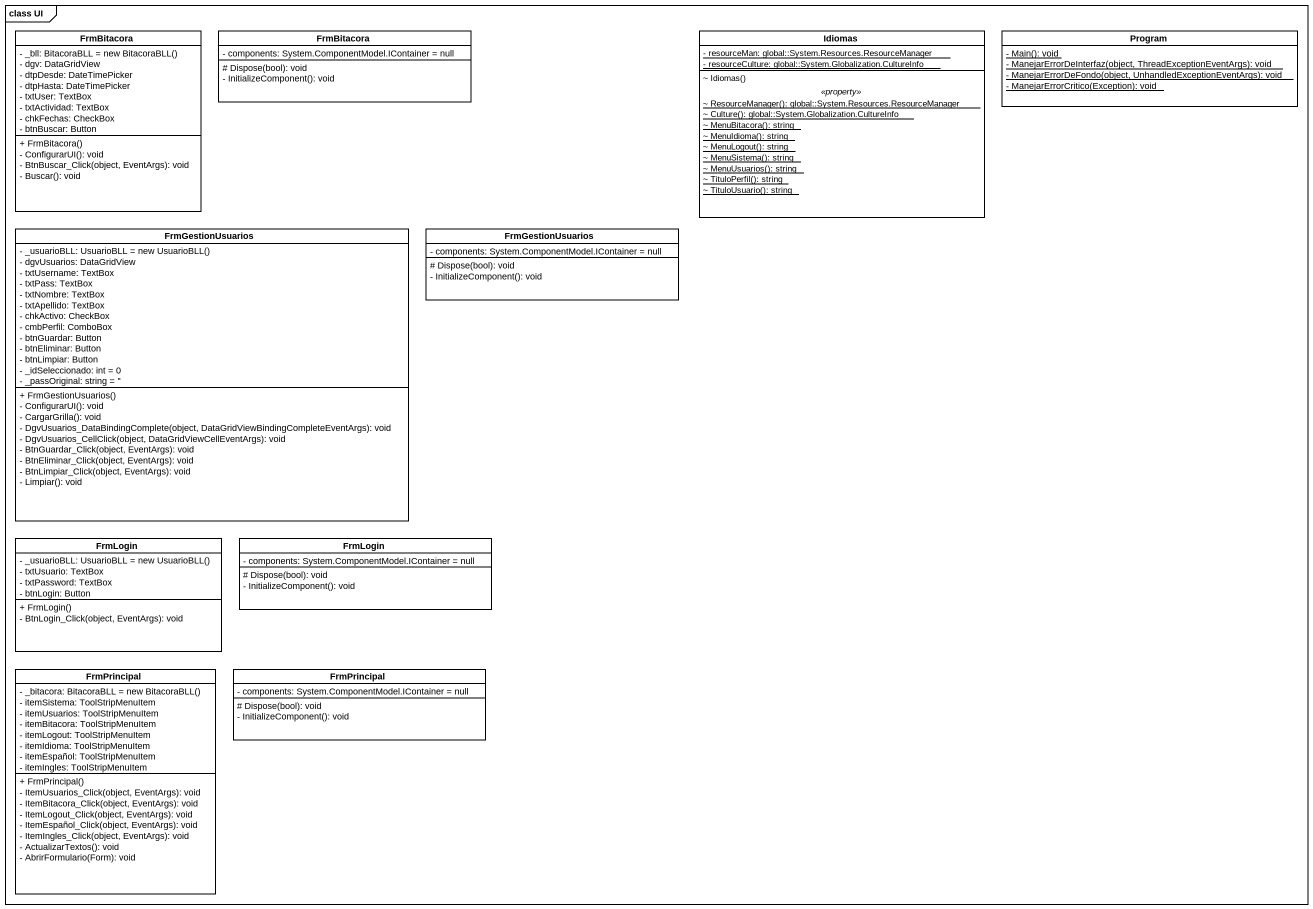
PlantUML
@startuml
mainframe class UI
hide circle
hide empty members
skinparam classAttributeIconSize 0
class FrmBitacora {
  {field} - _bll: BitacoraBLL = new BitacoraBLL()
  - dgv: DataGridView
  - dtpDesde: DateTimePicker
  - dtpHasta: DateTimePicker
  - txtUser: TextBox
  - txtActividad: TextBox
  - chkFechas: CheckBox
  - btnBuscar: Button
  + FrmBitacora()
  - ConfigurarUI(): void
  - BtnBuscar_Click(object, EventArgs): void
  - Buscar(): void
}
class "FrmBitacora" as FrmBitacora_2 {
  - components: System.ComponentModel.IContainer = null
  # Dispose(bool): void
  - InitializeComponent(): void
}
class Idiomas {
  {static} - resourceMan: global::System.Resources.ResourceManager
  {static} - resourceCulture: global::System.Globalization.CultureInfo
  --
  ~ Idiomas()
  .. <<property>> ..
  {static} ~ ResourceManager(): global::System.Resources.ResourceManager
  {static} ~ Culture(): global::System.Globalization.CultureInfo
  {static} ~ MenuBitacora(): string
  {static} ~ MenuIdioma(): string
  {static} ~ MenuLogout(): string
  {static} ~ MenuSistema(): string
  {static} ~ MenuUsuarios(): string
  {static} ~ TituloPerfil(): string
  {static} ~ TituloUsuario(): string
}
class Program {
  {static} - Main(): void
  {static} - ManejarErrorDeInterfaz(object, ThreadExceptionEventArgs): void
  {static} - ManejarErrorDeFondo(object, UnhandledExceptionEventArgs): void
  {static} - ManejarErrorCritico(Exception): void
}
class FrmGestionUsuarios {
  {field} - _usuarioBLL: UsuarioBLL = new UsuarioBLL()
  - dgvUsuarios: DataGridView
  - txtUsername: TextBox
  - txtPass: TextBox
  - txtNombre: TextBox
  - txtApellido: TextBox
  - chkActivo: CheckBox
  - cmbPerfil: ComboBox
  - btnGuardar: Button
  - btnEliminar: Button
  - btnLimpiar: Button
  - _idSeleccionado: int = 0
  - _passOriginal: string = ''
  + FrmGestionUsuarios()
  - ConfigurarUI(): void
  - CargarGrilla(): void
  - DgvUsuarios_DataBindingComplete(object, DataGridViewBindingCompleteEventArgs): void
  - DgvUsuarios_CellClick(object, DataGridViewCellEventArgs): void
  - BtnGuardar_Click(object, EventArgs): void
  - BtnEliminar_Click(object, EventArgs): void
  - BtnLimpiar_Click(object, EventArgs): void
  - Limpiar(): void
}
class "FrmGestionUsuarios" as FrmGestionUsuarios_2 {
  - components: System.ComponentModel.IContainer = null
  # Dispose(bool): void
  - InitializeComponent(): void
}
class FrmLogin {
  {field} - _usuarioBLL: UsuarioBLL = new UsuarioBLL()
  - txtUsuario: TextBox
  - txtPassword: TextBox
  - btnLogin: Button
  + FrmLogin()
  - BtnLogin_Click(object, EventArgs): void
}
class "FrmLogin" as FrmLogin_2 {
  - components: System.ComponentModel.IContainer = null
  # Dispose(bool): void
  - InitializeComponent(): void
}
class FrmPrincipal {
  {field} - _bitacora: BitacoraBLL = new BitacoraBLL()
  - itemSistema: ToolStripMenuItem
  - itemUsuarios: ToolStripMenuItem
  - itemBitacora: ToolStripMenuItem
  - itemLogout: ToolStripMenuItem
  - itemIdioma: ToolStripMenuItem
  - itemEspañol: ToolStripMenuItem
  - itemIngles: ToolStripMenuItem
  + FrmPrincipal()
  - ItemUsuarios_Click(object, EventArgs): void
  - ItemBitacora_Click(object, EventArgs): void
  - ItemLogout_Click(object, EventArgs): void
  - ItemEspañol_Click(object, EventArgs): void
  - ItemIngles_Click(object, EventArgs): void
  - ActualizarTextos(): void
  - AbrirFormulario(Form): void
}
class "FrmPrincipal" as FrmPrincipal_2 {
  - components: System.ComponentModel.IContainer = null
  # Dispose(bool): void
  - InitializeComponent(): void
}
@enduml
